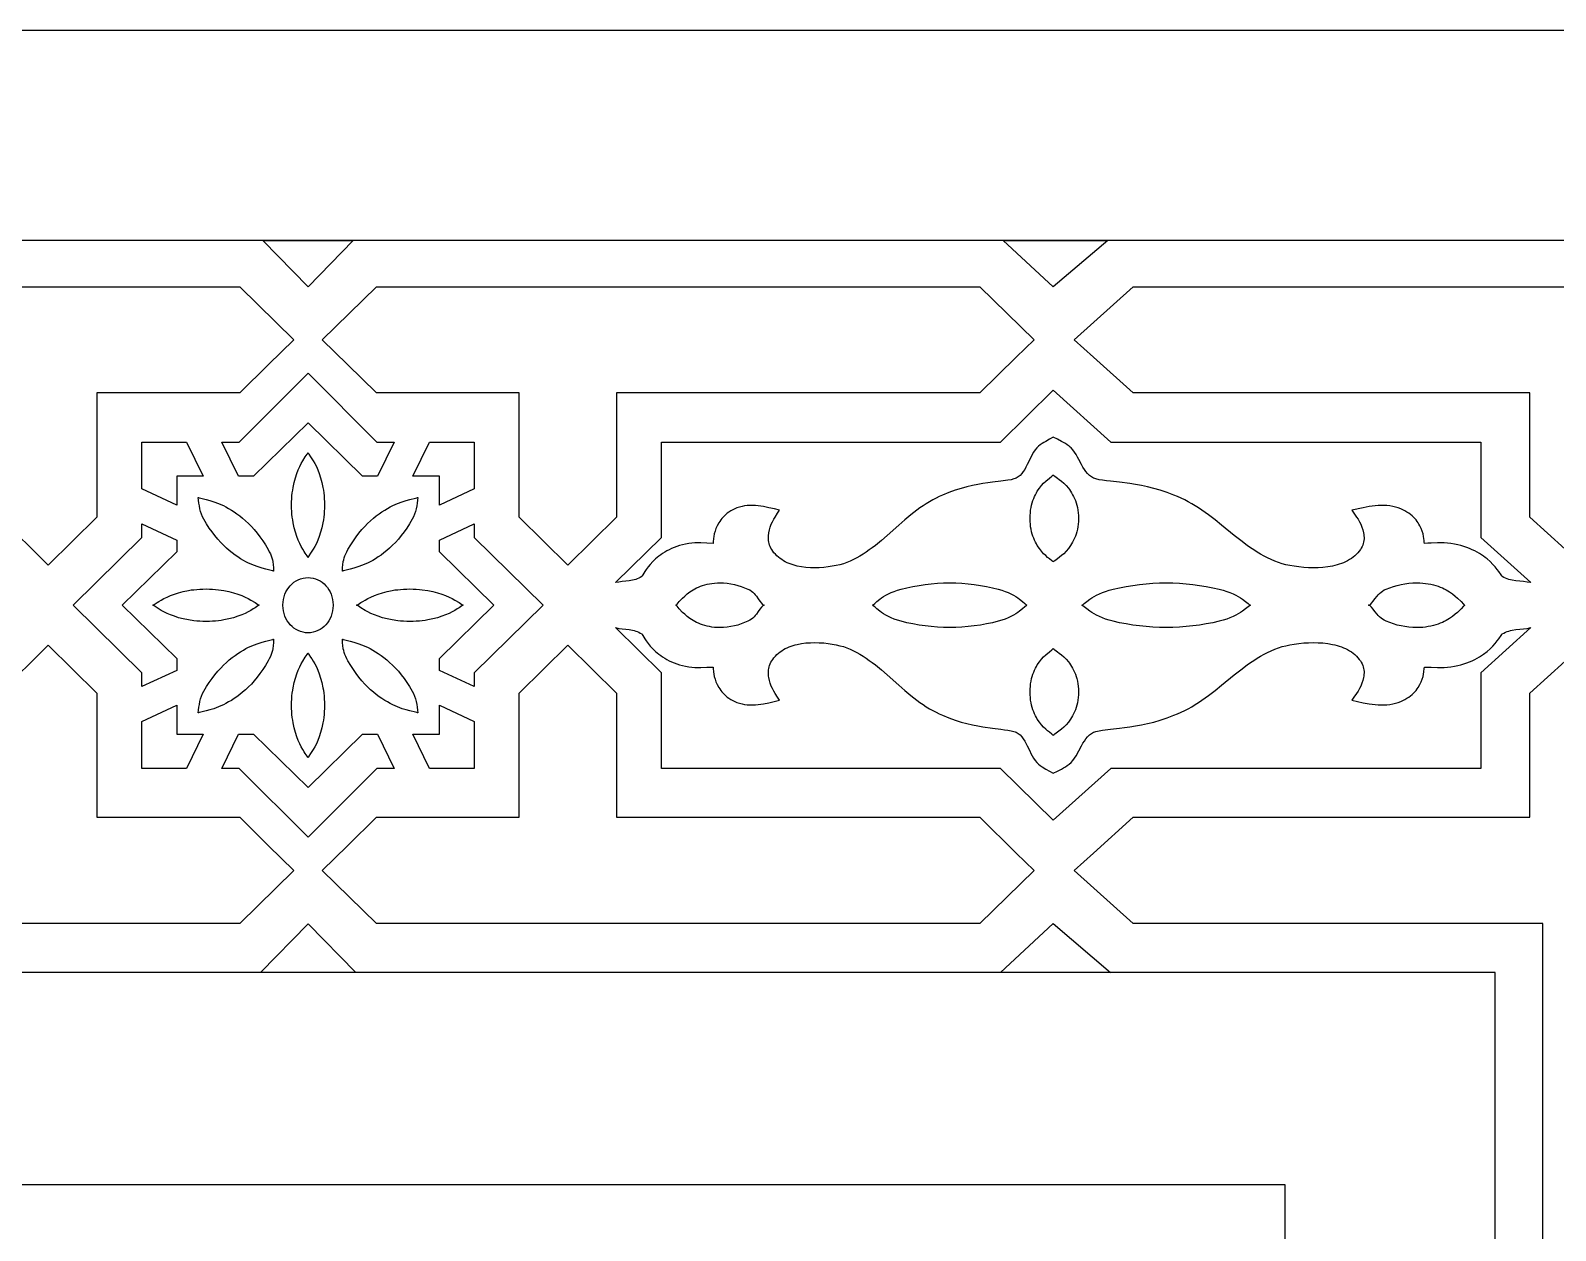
# Model space of a CAD drawing. Extents: x -350 to 350, y -610 to 610.
# Drawn here: x 115.5 to 260.7, y 495.7 to 610 of the extents above; entities that cross this region are included whole.
import ezdxf

# ---------------------------------------------------------------- set-up
doc = ezdxf.new("R2010")
doc.units = 0
for name, color, linetype in [('LAYER_1', 18, 'CONTINUOUS'), ('LAYER_10', 176, 'CONTINUOUS'), ('LAYER_2', 18, 'CONTINUOUS')]:
    doc.layers.add(name, color=color, linetype=linetype)

msp = doc.modelspace()

# ---------------------------------------------------------------- linework, layer by layer
at = {"layer": 'LAYER_1'}
msp.add_lwpolyline([(-350, -610), (350, -610), (350, 610), (-350, 610)], close=True, dxfattribs=at)
at = {"layer": 'LAYER_10'}
for points in [[(-325, 590), (-325, -590), (325, -590), (325, 590)], [(255, 520.25), (-255, 520.25), (-255, -520.25), (255, -520.25)]]:
    msp.add_lwpolyline(points, close=True, dxfattribs=at)
msp.add_lwpolyline([(235.01, 315.3), (235, 500), (49.43, 500)], dxfattribs=at)
at = {"layer": 'LAYER_2'}
for points in [[(141.94, 585.59), (137.63, 590), (146.25, 590)], [(212.91, 585.58), (212.91, 585.58), (212.91, 585.58), (208.15, 590), (218.1, 590)], [(140.58, 580.52), (138.18, 578.16), (135.43, 575.46), (121.84, 575.46), (121.84, 563.62), (117.2, 559.06), (112.56, 563.62), (112.56, 575.46), (77.95, 575.46), (74.49, 578.86), (72.8, 580.52), (77.95, 585.58), (135.43, 585.58)], [(211.08, 580.52), (209.39, 578.86), (205.93, 575.46), (171.32, 575.46), (171.32, 563.62), (166.68, 559.06), (162.04, 563.62), (162.04, 575.46), (148.45, 575.46), (145.7, 578.16), (143.3, 580.52), (148.45, 585.58), (205.93, 585.58)], [(285.76, 580.52), (283.14, 578.16), (280.13, 575.46), (268.41, 575.46), (268.41, 563.62), (263.35, 559.06), (258.29, 563.62), (258.29, 575.46), (220.53, 575.46), (216.74, 578.86), (214.9, 580.52), (220.53, 585.58), (280.13, 585.58)], [(148.49, 570.79), (150.13, 570.79), (148.55, 567.54), (147.12, 567.54), (141.94, 572.62), (141.94, 572.62), (141.94, 572.62), (141.94, 572.62), (141.94, 572.62), (136.76, 567.54), (135.33, 567.54), (133.74, 570.79), (135.39, 570.79), (141.94, 577.34)], [(218.38, 570.79), (253.62, 570.79), (253.62, 561.68), (258.4, 557.39), (258.05, 557.45), (257.7, 557.49), (257.34, 557.53), (256.98, 557.56), (256.63, 557.62), (256.46, 557.65), (256.29, 557.7), (256.13, 557.75), (255.97, 557.82), (255.81, 557.89), (255.66, 557.98), (255.62, 558.03), (255.56, 558.13), (255.34, 558.44), (255.19, 558.65), (255.01, 558.88), (254.78, 559.13), (254.52, 559.39), (254.22, 559.65), (254.06, 559.79), (253.88, 559.92), (253.69, 560.05), (253.49, 560.17), (253.28, 560.3), (253.05, 560.41), (252.81, 560.53), (252.56, 560.64), (252.3, 560.74), (252.02, 560.83), (251.73, 560.92), (251.43, 561), (251.11, 561.06), (250.78, 561.12), (250.46, 561.15), (250.15, 561.17), (249.84, 561.18), (249.52, 561.17), (248.89, 561.15), (248.58, 561.14), (248.26, 561.13), (248.25, 561.28), (248.24, 561.42), (248.22, 561.6), (248.18, 561.8), (248.13, 562.03), (248.05, 562.28), (247.95, 562.54), (247.82, 562.81), (247.74, 562.95), (247.66, 563.09), (247.56, 563.23), (247.46, 563.36), (247.34, 563.5), (247.22, 563.63), (247.08, 563.76), (246.93, 563.88), (246.77, 564), (246.6, 564.12), (246.41, 564.22), (246.21, 564.33), (246, 564.42), (245.77, 564.51), (245.51, 564.59), (245.24, 564.65), (244.97, 564.7), (244.69, 564.73), (244.42, 564.74), (244.14, 564.74), (243.86, 564.73), (243.57, 564.71), (243.29, 564.67), (243.01, 564.63), (242.44, 564.53), (241.34, 564.28), (241.55, 564.01), (241.8, 563.64), (241.94, 563.43), (242.07, 563.19), (242.2, 562.95), (242.31, 562.69), (242.4, 562.41), (242.47, 562.13), (242.49, 561.99), (242.5, 561.85), (242.51, 561.7), (242.51, 561.56), (242.49, 561.41), (242.47, 561.26), (242.43, 561.12), (242.38, 560.97), (242.32, 560.83), (242.25, 560.68), (242.16, 560.54), (242.06, 560.4), (241.92, 560.24), (241.78, 560.09), (241.63, 559.95), (241.46, 559.82), (241.3, 559.69), (241.12, 559.58), (240.94, 559.48), (240.75, 559.38), (240.55, 559.29), (240.35, 559.21), (240.15, 559.14), (239.94, 559.08), (239.72, 559.02), (239.5, 558.97), (239.06, 558.89), (238.6, 558.84), (238.14, 558.81), (237.68, 558.8), (237.22, 558.81), (236.76, 558.84), (236.31, 558.89), (235.87, 558.95), (235.45, 559.02), (235.07, 559.1), (234.71, 559.19), (234.35, 559.31), (234, 559.44), (233.66, 559.58), (233.32, 559.74), (232.99, 559.91), (232.66, 560.1), (232.34, 560.29), (232.02, 560.5), (231.7, 560.71), (231.39, 560.93), (230.77, 561.4), (230.15, 561.88), (228.94, 562.87), (228.32, 563.36), (227.7, 563.84), (227.07, 564.29), (226.75, 564.51), (226.43, 564.72), (226.1, 564.91), (225.77, 565.1), (225.43, 565.28), (225.08, 565.44), (224.74, 565.59), (224.41, 565.73), (223.75, 565.98), (223.1, 566.19), (222.48, 566.37), (221.88, 566.52), (221.3, 566.65), (220.75, 566.75), (220.22, 566.84), (219.23, 566.96), (218.36, 567.06), (217.97, 567.1), (217.61, 567.15), (217.28, 567.2), (216.98, 567.27), (216.86, 567.3), (216.75, 567.35), (216.64, 567.4), (216.54, 567.46), (216.45, 567.53), (216.35, 567.6), (216.18, 567.78), (216.02, 567.97), (215.88, 568.18), (215.74, 568.4), (215.61, 568.64), (215.36, 569.12), (215.22, 569.36), (215.09, 569.6), (214.94, 569.82), (214.79, 570.03), (214.62, 570.22), (214.52, 570.31), (214.43, 570.39), (214.25, 570.52), (214.07, 570.64), (213.69, 570.85), (213.3, 571.05), (212.91, 571.26), (212.55, 571.05), (212.19, 570.85), (212.02, 570.75), (211.84, 570.64), (211.68, 570.52), (211.51, 570.39), (211.34, 570.22), (211.19, 570.03), (211.04, 569.82), (210.91, 569.6), (210.67, 569.12), (210.43, 568.64), (210.31, 568.4), (210.19, 568.18), (210.05, 567.97), (209.91, 567.78), (209.75, 567.6), (209.67, 567.53), (209.58, 567.46), (209.48, 567.4), (209.39, 567.35), (209.28, 567.3), (209.17, 567.27), (208.9, 567.2), (208.6, 567.15), (207.91, 567.06), (207.11, 566.96), (206.67, 566.9), (206.21, 566.84), (205.72, 566.75), (205.21, 566.65), (204.68, 566.52), (204.13, 566.37), (203.56, 566.19), (202.97, 565.98), (202.37, 565.73), (202.06, 565.59), (201.75, 565.44), (201.43, 565.28), (201.12, 565.1), (200.82, 564.91), (200.52, 564.72), (200.22, 564.51), (199.93, 564.29), (199.35, 563.84), (198.78, 563.36), (198.22, 562.87), (197.1, 561.88), (196.54, 561.4), (195.97, 560.93), (195.68, 560.71), (195.39, 560.5), (195.1, 560.29), (194.8, 560.1), (194.5, 559.91), (194.2, 559.74), (193.89, 559.58), (193.57, 559.44), (193.25, 559.31), (192.92, 559.19), (192.59, 559.1), (192.25, 559.02), (191.86, 558.95), (191.46, 558.89), (191.05, 558.84), (190.63, 558.81), (190.2, 558.8), (189.78, 558.81), (189.36, 558.84), (188.94, 558.89), (188.53, 558.97), (188.33, 559.02), (188.14, 559.08), (187.94, 559.14), (187.75, 559.21), (187.57, 559.29), (187.39, 559.38), (187.22, 559.48), (187.05, 559.58), (186.89, 559.69), (186.74, 559.82), (186.59, 559.95), (186.45, 560.09), (186.31, 560.24), (186.19, 560.4), (186.1, 560.54), (186.02, 560.68), (185.95, 560.83), (185.89, 560.97), (185.85, 561.12), (185.81, 561.26), (185.79, 561.41), (185.78, 561.56), (185.78, 561.7), (185.78, 561.85), (185.82, 562.13), (185.88, 562.41), (185.96, 562.69), (186.06, 562.95), (186.18, 563.19), (186.3, 563.43), (186.42, 563.64), (186.66, 564.01), (186.85, 564.28), (186.35, 564.41), (185.84, 564.53), (185.32, 564.63), (185.06, 564.67), (184.8, 564.71), (184.54, 564.73), (184.29, 564.74), (184.03, 564.74), (183.77, 564.73), (183.52, 564.7), (183.27, 564.65), (183.03, 564.59), (182.79, 564.51), (182.58, 564.42), (182.38, 564.33), (182.2, 564.22), (182.03, 564.12), (181.87, 564), (181.72, 563.88), (181.59, 563.76), (181.46, 563.63), (181.35, 563.5), (181.24, 563.36), (181.15, 563.23), (181.06, 563.09), (180.91, 562.81), (180.79, 562.54), (180.7, 562.28), (180.63, 562.03), (180.58, 561.8), (180.54, 561.6), (180.51, 561.28), (180.51, 561.13), (179.93, 561.15), (179.35, 561.17), (179.06, 561.18), (178.77, 561.17), (178.49, 561.15), (178.2, 561.12), (177.89, 561.06), (177.6, 561), (177.32, 560.92), (177.06, 560.83), (176.8, 560.74), (176.56, 560.64), (176.33, 560.53), (176.11, 560.41), (175.91, 560.3), (175.71, 560.17), (175.53, 560.05), (175.36, 559.92), (175.04, 559.65), (174.77, 559.39), (174.53, 559.13), (174.32, 558.88), (174.15, 558.65), (174.01, 558.44), (173.82, 558.13), (173.76, 558.03), (173.72, 557.98), (173.58, 557.89), (173.44, 557.82), (173.3, 557.75), (173.15, 557.7), (172.99, 557.65), (172.84, 557.62), (172.51, 557.56), (172.19, 557.53), (171.86, 557.49), (171.53, 557.45), (171.21, 557.39), (175.59, 561.68), (175.59, 570.79), (207.89, 570.79), (212.91, 575.72)], [(131.95, 567.54), (129.43, 567.54), (129.43, 564.77), (126.11, 566.32), (126.11, 570.79), (130.36, 570.79)], [(157.76, 566.32), (154.45, 564.77), (154.45, 567.54), (151.93, 567.54), (153.52, 570.79), (157.76, 570.79)], [(141.95, 569.76), (141.97, 569.71), (142.02, 569.64), (142.19, 569.38), (142.31, 569.2), (142.44, 568.99), (142.58, 568.74), (142.73, 568.46), (142.87, 568.14), (143.01, 567.78), (143.14, 567.38), (143.26, 566.94), (143.36, 566.46), (143.4, 566.21), (143.44, 565.95), (143.47, 565.67), (143.49, 565.39), (143.5, 565.09), (143.5, 564.78), (143.5, 564.48), (143.49, 564.18), (143.47, 563.9), (143.44, 563.62), (143.4, 563.36), (143.36, 563.1), (143.26, 562.62), (143.14, 562.19), (143.01, 561.79), (142.87, 561.43), (142.73, 561.11), (142.58, 560.83), (142.44, 560.58), (142.19, 560.19), (142.02, 559.93), (141.97, 559.85), (141.95, 559.8), (141.95, 559.8), (141.94, 559.81), (141.93, 559.8), (141.93, 559.8), (141.91, 559.85), (141.86, 559.93), (141.68, 560.19), (141.57, 560.37), (141.44, 560.58), (141.3, 560.83), (141.15, 561.11), (141.01, 561.43), (140.87, 561.79), (140.73, 562.19), (140.62, 562.62), (140.52, 563.1), (140.48, 563.36), (140.44, 563.62), (140.41, 563.9), (140.39, 564.18), (140.38, 564.48), (140.37, 564.78), (140.38, 565.09), (140.39, 565.39), (140.41, 565.67), (140.44, 565.95), (140.48, 566.21), (140.52, 566.46), (140.62, 566.94), (140.73, 567.38), (140.87, 567.78), (141.01, 568.14), (141.15, 568.46), (141.3, 568.74), (141.44, 568.99), (141.68, 569.38), (141.86, 569.64), (141.91, 569.71), (141.93, 569.76), (141.93, 569.76), (141.94, 569.76), (141.95, 569.76)], [(212.94, 567.64), (212.95, 567.62), (212.97, 567.6), (213.05, 567.54), (213.31, 567.35), (213.49, 567.22), (213.69, 567.06), (213.91, 566.87), (214.13, 566.65), (214.35, 566.39), (214.46, 566.25), (214.56, 566.1), (214.66, 565.94), (214.76, 565.77), (214.85, 565.59), (214.94, 565.4), (215.02, 565.21), (215.09, 565), (215.15, 564.78), (215.21, 564.55), (215.25, 564.31), (215.28, 564.05), (215.3, 563.79), (215.31, 563.51), (215.3, 563.23), (215.28, 562.97), (215.25, 562.72), (215.21, 562.47), (215.15, 562.24), (215.09, 562.02), (215.02, 561.82), (214.94, 561.62), (214.85, 561.43), (214.76, 561.25), (214.66, 561.08), (214.56, 560.92), (214.35, 560.63), (214.13, 560.38), (213.91, 560.15), (213.69, 559.96), (213.31, 559.67), (213.05, 559.48), (212.97, 559.42), (212.95, 559.4), (212.94, 559.38), (212.94, 559.38), (212.94, 559.38), (212.94, 559.38), (212.91, 559.4), (212.88, 559.38), (212.88, 559.38), (212.88, 559.38), (212.87, 559.38), (212.85, 559.42), (212.78, 559.48), (212.54, 559.67), (212.37, 559.8), (212.19, 559.96), (211.99, 560.15), (211.79, 560.38), (211.59, 560.63), (211.39, 560.92), (211.3, 561.08), (211.21, 561.25), (211.12, 561.43), (211.05, 561.62), (210.97, 561.82), (210.91, 562.02), (210.85, 562.24), (210.8, 562.47), (210.76, 562.72), (210.73, 562.97), (210.71, 563.23), (210.71, 563.51), (210.71, 563.79), (210.73, 564.05), (210.76, 564.31), (210.8, 564.55), (210.85, 564.78), (210.91, 565), (210.97, 565.21), (211.05, 565.4), (211.12, 565.59), (211.21, 565.77), (211.3, 565.94), (211.39, 566.1), (211.59, 566.39), (211.79, 566.65), (211.99, 566.87), (212.19, 567.06), (212.54, 567.35), (212.78, 567.54), (212.85, 567.6), (212.87, 567.62), (212.87, 567.64), (212.88, 567.64), (212.88, 567.64), (212.91, 567.62), (212.94, 567.64), (212.94, 567.64)], [(131.49, 565.51), (131.52, 565.49), (131.57, 565.47), (131.72, 565.43), (132.23, 565.31), (132.58, 565.22), (132.97, 565.1), (133.4, 564.93), (133.64, 564.84), (133.88, 564.73), (134.12, 564.6), (134.38, 564.46), (134.64, 564.31), (134.9, 564.14), (135.17, 563.96), (135.44, 563.75), (135.71, 563.53), (135.99, 563.29), (136.26, 563.03), (136.54, 562.75), (136.81, 562.44), (137.09, 562.11), (137.35, 561.76), (137.62, 561.38), (137.88, 560.98), (138.14, 560.55), (138.25, 560.34), (138.35, 560.13), (138.43, 559.93), (138.49, 559.74), (138.54, 559.56), (138.58, 559.39), (138.63, 559.09), (138.65, 558.84), (138.65, 558.64), (138.65, 558.52), (138.66, 558.49), (138.66, 558.47), (138.66, 558.47), (138.63, 558.49), (138.59, 558.51), (138.43, 558.55), (137.92, 558.67), (137.58, 558.76), (137.19, 558.88), (136.75, 559.04), (136.52, 559.14), (136.28, 559.25), (136.03, 559.38), (135.78, 559.51), (135.52, 559.67), (135.25, 559.84), (134.99, 560.02), (134.71, 560.22), (134.44, 560.45), (134.17, 560.69), (133.89, 560.95), (133.62, 561.23), (133.34, 561.54), (133.07, 561.87), (132.8, 562.22), (132.53, 562.59), (132.27, 563), (132.02, 563.43), (131.9, 563.66), (131.8, 563.91), (131.71, 564.16), (131.64, 564.43), (131.59, 564.7), (131.55, 564.97), (131.51, 565.24), (131.49, 565.51), (131.49, 565.51), (131.49, 565.51)], [(152.39, 565.51), (152.39, 565.51), (152.39, 565.51), (152.36, 565.24), (152.33, 564.97), (152.29, 564.7), (152.23, 564.43), (152.17, 564.16), (152.08, 563.91), (151.98, 563.66), (151.86, 563.43), (151.6, 563), (151.34, 562.59), (151.08, 562.22), (150.81, 561.87), (150.54, 561.54), (150.26, 561.23), (149.99, 560.95), (149.71, 560.69), (149.44, 560.45), (149.16, 560.22), (148.89, 560.02), (148.62, 559.84), (148.36, 559.67), (148.1, 559.51), (147.85, 559.38), (147.6, 559.25), (147.36, 559.14), (147.13, 559.04), (146.69, 558.88), (146.3, 558.76), (145.96, 558.67), (145.45, 558.55), (145.29, 558.51), (145.24, 558.49), (145.22, 558.47), (145.21, 558.47), (145.22, 558.49), (145.23, 558.52), (145.23, 558.64), (145.23, 558.84), (145.25, 559.09), (145.3, 559.39), (145.34, 559.56), (145.39, 559.74), (145.45, 559.93), (145.53, 560.13), (145.63, 560.34), (145.74, 560.55), (146, 560.98), (146.26, 561.38), (146.52, 561.76), (146.79, 562.11), (147.06, 562.44), (147.34, 562.75), (147.61, 563.03), (147.89, 563.29), (148.16, 563.53), (148.44, 563.75), (148.71, 563.96), (148.98, 564.14), (149.24, 564.31), (149.5, 564.46), (149.75, 564.6), (150, 564.73), (150.24, 564.84), (150.47, 564.93), (150.91, 565.1), (151.3, 565.22), (151.65, 565.31), (152.16, 565.43), (152.31, 565.47), (152.36, 565.49), (152.39, 565.51)], [(129.43, 561.45), (129.43, 560.34), (124.24, 555.24), (124.24, 555.24), (124.24, 555.24), (129.43, 550.15), (129.43, 549.03), (126.11, 547.48), (126.11, 548.8), (119.56, 555.24), (119.56, 555.24), (119.56, 555.24), (126.11, 561.68), (126.11, 563)], [(157.76, 561.68), (164.32, 555.24), (164.32, 555.24), (164.32, 555.24), (157.76, 548.8), (157.76, 547.48), (154.45, 549.03), (154.45, 550.15), (159.64, 555.24), (159.63, 555.24), (159.64, 555.24), (154.45, 560.34), (154.45, 561.45), (157.76, 563)], [(141.94, 557.88), (142.18, 557.86), (142.42, 557.82), (142.65, 557.75), (142.87, 557.67), (143.08, 557.55), (143.28, 557.42), (143.46, 557.27), (143.63, 557.1), (143.78, 556.92), (143.92, 556.72), (144.04, 556.5), (144.14, 556.28), (144.22, 556.04), (144.28, 555.79), (144.31, 555.53), (144.32, 555.26), (144.32, 555.24), (144.32, 555.22), (144.31, 554.95), (144.28, 554.69), (144.22, 554.44), (144.14, 554.21), (144.04, 553.98), (143.92, 553.76), (143.78, 553.56), (143.63, 553.38), (143.46, 553.21), (143.28, 553.06), (143.08, 552.93), (142.87, 552.82), (142.65, 552.73), (142.42, 552.66), (142.18, 552.62), (141.94, 552.6), (141.69, 552.62), (141.46, 552.66), (141.23, 552.73), (141.01, 552.82), (140.8, 552.93), (140.6, 553.06), (140.42, 553.21), (140.25, 553.38), (140.1, 553.56), (139.96, 553.76), (139.84, 553.98), (139.74, 554.21), (139.66, 554.44), (139.6, 554.69), (139.57, 554.95), (139.55, 555.22), (139.55, 555.24), (139.55, 555.26), (139.57, 555.53), (139.6, 555.79), (139.66, 556.04), (139.74, 556.28), (139.84, 556.5), (139.96, 556.72), (140.1, 556.92), (140.25, 557.1), (140.42, 557.27), (140.6, 557.42), (140.8, 557.55), (141.01, 557.67), (141.23, 557.75), (141.46, 557.82), (141.69, 557.86)], [(132.23, 556.79), (132.54, 556.78), (132.84, 556.77), (133.12, 556.75), (133.4, 556.72), (133.92, 556.65), (134.41, 556.55), (134.85, 556.43), (135.26, 556.3), (135.62, 556.16), (135.95, 556.02), (136.24, 555.87), (136.5, 555.73), (136.91, 555.49), (137.17, 555.31), (137.25, 555.26), (137.3, 555.25), (137.3, 555.24), (137.3, 555.24), (137.3, 555.24), (137.3, 555.24), (137.3, 555.24), (137.3, 555.24), (137.25, 555.22), (137.17, 555.17), (136.91, 554.99), (136.72, 554.88), (136.5, 554.75), (136.24, 554.61), (135.95, 554.46), (135.62, 554.32), (135.26, 554.18), (134.85, 554.05), (134.41, 553.93), (133.92, 553.83), (133.67, 553.79), (133.4, 553.76), (133.12, 553.73), (132.84, 553.71), (132.54, 553.7), (132.23, 553.69), (131.92, 553.7), (131.63, 553.71), (131.34, 553.73), (131.06, 553.76), (130.54, 553.83), (130.06, 553.93), (129.61, 554.05), (129.21, 554.18), (128.84, 554.32), (128.51, 554.46), (128.22, 554.61), (127.96, 554.75), (127.56, 554.99), (127.29, 555.17), (127.21, 555.22), (127.16, 555.24), (127.16, 555.24), (127.16, 555.24), (127.16, 555.24), (127.16, 555.25), (127.21, 555.26), (127.29, 555.31), (127.56, 555.49), (127.74, 555.6), (127.96, 555.73), (128.22, 555.87), (128.51, 556.02), (128.84, 556.16), (129.21, 556.3), (129.61, 556.43), (130.06, 556.55), (130.54, 556.65), (130.8, 556.69), (131.06, 556.72), (131.34, 556.75), (131.63, 556.77), (131.92, 556.78)], [(151.65, 556.79), (151.95, 556.78), (152.25, 556.77), (152.54, 556.75), (152.81, 556.72), (153.34, 556.65), (153.82, 556.55), (154.26, 556.43), (154.67, 556.3), (155.04, 556.16), (155.37, 556.02), (155.66, 555.87), (155.91, 555.73), (156.32, 555.49), (156.59, 555.31), (156.67, 555.26), (156.72, 555.25), (156.72, 555.24), (156.72, 555.24), (156.72, 555.24), (156.72, 555.24), (156.67, 555.22), (156.59, 555.17), (156.32, 554.99), (156.14, 554.88), (155.91, 554.75), (155.66, 554.61), (155.37, 554.46), (155.04, 554.32), (154.67, 554.18), (154.26, 554.05), (153.82, 553.93), (153.34, 553.83), (153.08, 553.79), (152.81, 553.76), (152.54, 553.73), (152.25, 553.71), (151.95, 553.7), (151.65, 553.69), (151.34, 553.7), (151.04, 553.71), (150.75, 553.73), (150.48, 553.76), (149.95, 553.83), (149.47, 553.93), (149.03, 554.05), (148.62, 554.18), (148.26, 554.32), (147.93, 554.46), (147.63, 554.61), (147.38, 554.75), (146.97, 554.99), (146.71, 555.17), (146.62, 555.22), (146.57, 555.24), (146.58, 555.24), (146.57, 555.24), (146.58, 555.24), (146.57, 555.24), (146.58, 555.24), (146.57, 555.25), (146.62, 555.26), (146.71, 555.31), (146.97, 555.49), (147.16, 555.6), (147.38, 555.73), (147.63, 555.87), (147.93, 556.02), (148.26, 556.16), (148.62, 556.3), (149.03, 556.43), (149.47, 556.55), (149.95, 556.65), (150.21, 556.69), (150.48, 556.72), (150.75, 556.75), (151.04, 556.77), (151.34, 556.78)], [(181.19, 557.37), (181.52, 557.36), (181.86, 557.33), (182.2, 557.28), (182.54, 557.21), (182.87, 557.13), (183.2, 557.02), (183.52, 556.91), (183.84, 556.77), (184, 556.69), (184.16, 556.59), (184.29, 556.47), (184.42, 556.36), (184.53, 556.23), (184.64, 556.1), (184.82, 555.85), (184.98, 555.62), (185.12, 555.43), (185.18, 555.35), (185.25, 555.29), (185.32, 555.26), (185.39, 555.25), (185.39, 555.24), (185.39, 555.24), (185.39, 555.24), (185.39, 555.24), (185.39, 555.24), (185.39, 555.24), (185.32, 555.22), (185.25, 555.19), (185.18, 555.13), (185.12, 555.06), (184.98, 554.86), (184.82, 554.63), (184.64, 554.38), (184.53, 554.25), (184.42, 554.13), (184.29, 554.01), (184.16, 553.9), (184, 553.8), (183.84, 553.71), (183.52, 553.58), (183.2, 553.46), (182.87, 553.35), (182.54, 553.27), (182.2, 553.2), (181.86, 553.15), (181.52, 553.12), (181.19, 553.11), (180.92, 553.11), (180.66, 553.13), (180.41, 553.16), (180.17, 553.2), (179.94, 553.25), (179.72, 553.3), (179.51, 553.37), (179.31, 553.44), (179.12, 553.52), (178.94, 553.6), (178.61, 553.78), (178.31, 553.97), (178.04, 554.17), (177.81, 554.37), (177.61, 554.56), (177.29, 554.9), (177.09, 555.14), (177.02, 555.21), (176.98, 555.24), (176.98, 555.24), (176.98, 555.24), (176.98, 555.24), (176.98, 555.25), (177.02, 555.27), (177.09, 555.34), (177.29, 555.58), (177.43, 555.74), (177.61, 555.92), (177.81, 556.11), (178.04, 556.31), (178.31, 556.51), (178.61, 556.7), (178.77, 556.79), (178.94, 556.88), (179.12, 556.96), (179.31, 557.04), (179.51, 557.11), (179.72, 557.18), (179.94, 557.24), (180.17, 557.28), (180.41, 557.32), (180.66, 557.35), (180.92, 557.37)], [(198.42, 556.77), (198.98, 556.91), (199.55, 557.03), (200.13, 557.13), (200.71, 557.22), (201.29, 557.28), (201.88, 557.33), (202.46, 557.36), (203.05, 557.36), (203.64, 557.36), (204.22, 557.33), (204.81, 557.28), (205.39, 557.22), (205.97, 557.13), (206.54, 557.03), (207.11, 556.91), (207.68, 556.77), (208.02, 556.67), (208.33, 556.56), (208.62, 556.45), (208.88, 556.32), (209.12, 556.2), (209.34, 556.07), (209.53, 555.95), (209.7, 555.82), (209.99, 555.6), (210.19, 555.41), (210.32, 555.29), (210.37, 555.26), (210.39, 555.25), (210.39, 555.24), (210.39, 555.24), (210.39, 555.24), (210.39, 555.24), (210.39, 555.24), (210.39, 555.24), (210.37, 555.22), (210.32, 555.19), (210.19, 555.07), (209.99, 554.88), (209.7, 554.66), (209.53, 554.54), (209.34, 554.41), (209.12, 554.28), (208.88, 554.16), (208.62, 554.03), (208.33, 553.92), (208.02, 553.81), (207.68, 553.71), (207.11, 553.57), (206.54, 553.45), (205.97, 553.35), (205.39, 553.26), (204.81, 553.2), (204.22, 553.15), (203.64, 553.13), (203.05, 553.12), (202.46, 553.13), (201.88, 553.15), (201.29, 553.2), (200.71, 553.26), (200.13, 553.35), (199.55, 553.45), (198.98, 553.57), (198.42, 553.71), (198.08, 553.81), (197.77, 553.92), (197.48, 554.03), (197.21, 554.16), (196.98, 554.28), (196.76, 554.41), (196.57, 554.54), (196.39, 554.66), (196.11, 554.88), (195.91, 555.07), (195.77, 555.19), (195.73, 555.22), (195.7, 555.24), (195.7, 555.24), (195.7, 555.24), (195.71, 555.24), (195.7, 555.24), (195.7, 555.24), (195.7, 555.25), (195.73, 555.26), (195.77, 555.29), (195.91, 555.41), (196.11, 555.6), (196.39, 555.82), (196.57, 555.95), (196.76, 556.07), (196.98, 556.2), (197.21, 556.32), (197.48, 556.45), (197.77, 556.56), (198.08, 556.67)], [(218.61, 556.77), (219.23, 556.91), (219.85, 557.03), (220.48, 557.13), (221.11, 557.22), (221.75, 557.28), (222.39, 557.33), (223.03, 557.36), (223.67, 557.36), (224.31, 557.36), (224.95, 557.33), (225.58, 557.28), (226.22, 557.22), (226.85, 557.13), (227.48, 557.03), (228.1, 556.91), (228.72, 556.77), (229.09, 556.67), (229.43, 556.56), (229.74, 556.45), (230.03, 556.32), (230.29, 556.2), (230.53, 556.07), (230.74, 555.95), (230.93, 555.82), (231.23, 555.6), (231.46, 555.41), (231.6, 555.29), (231.65, 555.26), (231.68, 555.25), (231.68, 555.24), (231.68, 555.24), (231.68, 555.24), (231.68, 555.24), (231.68, 555.24), (231.68, 555.24), (231.65, 555.22), (231.6, 555.19), (231.46, 555.07), (231.23, 554.88), (230.93, 554.66), (230.74, 554.54), (230.53, 554.41), (230.29, 554.28), (230.03, 554.16), (229.74, 554.03), (229.43, 553.92), (229.09, 553.81), (228.72, 553.71), (228.1, 553.57), (227.48, 553.45), (226.85, 553.35), (226.22, 553.26), (225.58, 553.2), (224.95, 553.15), (224.31, 553.13), (223.67, 553.12), (223.03, 553.13), (222.39, 553.15), (221.75, 553.2), (221.11, 553.26), (220.48, 553.35), (219.85, 553.45), (219.23, 553.57), (218.61, 553.71), (218.24, 553.81), (217.9, 553.92), (217.59, 554.03), (217.3, 554.16), (217.04, 554.28), (216.8, 554.41), (216.59, 554.54), (216.41, 554.66), (216.1, 554.88), (215.87, 555.07), (215.73, 555.19), (215.68, 555.22), (215.65, 555.24), (215.65, 555.24), (215.65, 555.24), (215.65, 555.24), (215.65, 555.24), (215.65, 555.24), (215.65, 555.25), (215.68, 555.26), (215.73, 555.29), (215.87, 555.41), (216.1, 555.6), (216.41, 555.82), (216.59, 555.95), (216.8, 556.07), (217.04, 556.2), (217.3, 556.32), (217.59, 556.45), (217.9, 556.56), (218.24, 556.67)], [(247.52, 557.37), (247.81, 557.37), (248.1, 557.35), (248.37, 557.32), (248.63, 557.28), (248.88, 557.24), (249.12, 557.18), (249.34, 557.11), (249.56, 557.04), (249.77, 556.96), (249.97, 556.88), (250.15, 556.79), (250.33, 556.7), (250.66, 556.51), (250.95, 556.31), (251.2, 556.11), (251.42, 555.92), (251.77, 555.58), (251.99, 555.34), (252.06, 555.27), (252.09, 555.25), (252.1, 555.25), (252.1, 555.24), (252.1, 555.24), (252.1, 555.24), (252.1, 555.24), (252.06, 555.21), (251.99, 555.14), (251.77, 554.9), (251.61, 554.74), (251.42, 554.56), (251.2, 554.37), (250.95, 554.17), (250.66, 553.97), (250.33, 553.78), (250.15, 553.69), (249.97, 553.6), (249.77, 553.52), (249.56, 553.44), (249.34, 553.37), (249.12, 553.3), (248.88, 553.25), (248.63, 553.2), (248.37, 553.16), (248.1, 553.13), (247.81, 553.11), (247.52, 553.11), (247.15, 553.12), (246.78, 553.15), (246.41, 553.2), (246.05, 553.27), (245.68, 553.35), (245.32, 553.46), (244.97, 553.58), (244.63, 553.71), (244.44, 553.8), (244.28, 553.9), (244.13, 554.01), (243.99, 554.13), (243.87, 554.25), (243.75, 554.38), (243.55, 554.63), (243.38, 554.86), (243.23, 555.06), (243.16, 555.13), (243.08, 555.19), (243.01, 555.22), (242.93, 555.24), (242.93, 555.24), (242.93, 555.24), (242.93, 555.24), (242.93, 555.24), (242.93, 555.24), (242.93, 555.25), (243.01, 555.26), (243.08, 555.29), (243.16, 555.35), (243.23, 555.43), (243.38, 555.62), (243.55, 555.85), (243.75, 556.1), (243.87, 556.23), (243.99, 556.36), (244.13, 556.47), (244.28, 556.59), (244.44, 556.69), (244.63, 556.77), (244.97, 556.91), (245.32, 557.02), (245.68, 557.13), (246.05, 557.21), (246.41, 557.28), (246.78, 557.33), (247.15, 557.36)], [(138.66, 552.01), (138.66, 552), (138.65, 551.96), (138.65, 551.84), (138.65, 551.65), (138.63, 551.39), (138.58, 551.09), (138.54, 550.92), (138.49, 550.74), (138.43, 550.55), (138.35, 550.35), (138.25, 550.14), (138.14, 549.93), (137.88, 549.5), (137.62, 549.1), (137.35, 548.72), (137.09, 548.37), (136.81, 548.04), (136.54, 547.73), (136.26, 547.45), (135.99, 547.19), (135.71, 546.95), (135.44, 546.73), (135.17, 546.52), (134.9, 546.34), (134.64, 546.17), (134.38, 546.02), (134.12, 545.88), (133.88, 545.76), (133.64, 545.65), (133.4, 545.55), (132.97, 545.38), (132.58, 545.26), (132.23, 545.17), (131.72, 545.05), (131.57, 545.01), (131.52, 544.99), (131.49, 544.97), (131.49, 544.97), (131.49, 544.97), (131.49, 544.97), (131.51, 545.24), (131.55, 545.51), (131.59, 545.79), (131.64, 546.05), (131.71, 546.32), (131.8, 546.57), (131.9, 546.82), (132.02, 547.06), (132.27, 547.48), (132.53, 547.89), (132.8, 548.26), (133.07, 548.62), (133.34, 548.94), (133.62, 549.25), (133.89, 549.53), (134.17, 549.79), (134.44, 550.04), (134.71, 550.26), (134.99, 550.46), (135.25, 550.65), (135.52, 550.81), (135.78, 550.97), (136.03, 551.11), (136.28, 551.23), (136.52, 551.34), (136.75, 551.44), (137.19, 551.6), (137.58, 551.72), (137.92, 551.82), (138.43, 551.94), (138.59, 551.98), (138.63, 552), (138.66, 552.01)], [(145.22, 552.01), (145.24, 552), (145.29, 551.98), (145.45, 551.94), (145.96, 551.82), (146.3, 551.72), (146.69, 551.6), (147.13, 551.44), (147.36, 551.34), (147.6, 551.23), (147.85, 551.11), (148.1, 550.97), (148.36, 550.81), (148.62, 550.65), (148.89, 550.46), (149.16, 550.26), (149.44, 550.04), (149.71, 549.79), (149.99, 549.53), (150.26, 549.25), (150.54, 548.94), (150.81, 548.62), (151.08, 548.26), (151.34, 547.89), (151.6, 547.48), (151.86, 547.06), (151.98, 546.82), (152.08, 546.57), (152.17, 546.32), (152.23, 546.05), (152.29, 545.79), (152.33, 545.51), (152.36, 545.24), (152.39, 544.97), (152.39, 544.97), (152.39, 544.97), (152.39, 544.97), (152.36, 544.99), (152.31, 545.01), (152.16, 545.05), (151.65, 545.17), (151.3, 545.26), (150.91, 545.38), (150.47, 545.55), (150.24, 545.65), (150, 545.76), (149.75, 545.88), (149.5, 546.02), (149.24, 546.17), (148.98, 546.34), (148.71, 546.52), (148.44, 546.73), (148.16, 546.95), (147.89, 547.19), (147.61, 547.45), (147.34, 547.73), (147.06, 548.04), (146.79, 548.37), (146.52, 548.72), (146.26, 549.1), (146, 549.5), (145.74, 549.93), (145.63, 550.14), (145.53, 550.35), (145.45, 550.55), (145.39, 550.74), (145.34, 550.92), (145.3, 551.09), (145.25, 551.39), (145.23, 551.65), (145.23, 551.84), (145.23, 551.96), (145.22, 552), (145.21, 552.01)], [(253.62, 548.8), (253.62, 539.69), (218.38, 539.69), (212.91, 534.77), (207.89, 539.69), (175.59, 539.69), (175.59, 548.8), (171.21, 553.1), (171.53, 553.03), (171.86, 552.99), (172.19, 552.96), (172.51, 552.92), (172.84, 552.86), (172.99, 552.83), (173.15, 552.78), (173.3, 552.73), (173.44, 552.66), (173.58, 552.59), (173.72, 552.5), (173.76, 552.45), (173.82, 552.36), (174.01, 552.04), (174.15, 551.83), (174.32, 551.6), (174.53, 551.35), (174.77, 551.09), (175.04, 550.83), (175.19, 550.7), (175.36, 550.57), (175.53, 550.44), (175.71, 550.31), (175.91, 550.19), (176.11, 550.07), (176.33, 549.95), (176.56, 549.84), (176.8, 549.74), (177.06, 549.65), (177.32, 549.56), (177.6, 549.49), (177.89, 549.42), (178.2, 549.36), (178.49, 549.33), (178.77, 549.31), (179.06, 549.31), (179.35, 549.31), (179.93, 549.34), (180.22, 549.35), (180.51, 549.35), (180.51, 549.2), (180.54, 548.89), (180.58, 548.68), (180.63, 548.45), (180.7, 548.2), (180.79, 547.94), (180.91, 547.67), (181.06, 547.39), (181.15, 547.26), (181.24, 547.12), (181.35, 546.99), (181.46, 546.85), (181.59, 546.73), (181.72, 546.6), (181.87, 546.48), (182.03, 546.37), (182.2, 546.26), (182.38, 546.15), (182.58, 546.06), (182.79, 545.97), (183.03, 545.89), (183.27, 545.83), (183.52, 545.78), (183.77, 545.75), (184.03, 545.74), (184.29, 545.74), (184.54, 545.75), (184.8, 545.78), (185.06, 545.81), (185.32, 545.85), (185.84, 545.95), (186.85, 546.2), (186.66, 546.47), (186.42, 546.84), (186.3, 547.05), (186.18, 547.29), (186.06, 547.53), (185.96, 547.8), (185.88, 548.07), (185.82, 548.35), (185.8, 548.49), (185.78, 548.63), (185.78, 548.78), (185.78, 548.93), (185.79, 549.07), (185.81, 549.22), (185.85, 549.36), (185.89, 549.51), (185.95, 549.65), (186.02, 549.8), (186.1, 549.94), (186.19, 550.08), (186.31, 550.24), (186.45, 550.39), (186.59, 550.53), (186.74, 550.67), (186.89, 550.79), (187.05, 550.9), (187.22, 551.01), (187.39, 551.1), (187.57, 551.19), (187.75, 551.27), (187.94, 551.34), (188.14, 551.4), (188.33, 551.46), (188.53, 551.51), (188.94, 551.59), (189.36, 551.64), (189.78, 551.67), (190.2, 551.68), (190.63, 551.67), (191.05, 551.64), (191.46, 551.59), (191.86, 551.53), (192.25, 551.46), (192.59, 551.38), (192.92, 551.29), (193.25, 551.17), (193.57, 551.04), (193.89, 550.9), (194.2, 550.74), (194.5, 550.57), (194.8, 550.38), (195.1, 550.19), (195.39, 549.98), (195.68, 549.77), (195.97, 549.55), (196.54, 549.09), (197.1, 548.6), (198.22, 547.61), (198.78, 547.12), (199.35, 546.65), (199.93, 546.19), (200.22, 545.97), (200.52, 545.77), (200.82, 545.57), (201.12, 545.38), (201.43, 545.2), (201.75, 545.04), (202.06, 544.89), (202.37, 544.75), (202.97, 544.5), (203.56, 544.29), (204.13, 544.11), (204.68, 543.96), (205.21, 543.83), (205.72, 543.73), (206.21, 543.65), (207.11, 543.52), (207.91, 543.42), (208.27, 543.38), (208.6, 543.33), (208.9, 543.28), (209.17, 543.22), (209.28, 543.18), (209.39, 543.14), (209.48, 543.08), (209.58, 543.02), (209.67, 542.95), (209.75, 542.88), (209.91, 542.71), (210.05, 542.51), (210.19, 542.3), (210.31, 542.08), (210.43, 541.84), (210.67, 541.36), (210.79, 541.12), (210.91, 540.89), (211.04, 540.66), (211.19, 540.45), (211.34, 540.26), (211.51, 540.09), (211.68, 539.96), (211.84, 539.84), (212.19, 539.63), (212.55, 539.43), (212.91, 539.22), (213.3, 539.43), (213.69, 539.63), (213.88, 539.73), (214.07, 539.84), (214.25, 539.96), (214.43, 540.09), (214.62, 540.26), (214.79, 540.45), (214.94, 540.66), (215.09, 540.89), (215.36, 541.36), (215.61, 541.84), (215.74, 542.08), (215.88, 542.3), (216.02, 542.51), (216.18, 542.71), (216.35, 542.88), (216.45, 542.95), (216.54, 543.02), (216.64, 543.08), (216.75, 543.14), (216.86, 543.18), (216.98, 543.22), (217.28, 543.28), (217.61, 543.33), (218.36, 543.42), (219.23, 543.52), (219.71, 543.58), (220.22, 543.65), (220.75, 543.73), (221.3, 543.83), (221.88, 543.96), (222.48, 544.11), (223.1, 544.29), (223.75, 544.5), (224.41, 544.75), (224.74, 544.89), (225.08, 545.04), (225.43, 545.2), (225.77, 545.38), (226.1, 545.57), (226.43, 545.77), (226.75, 545.97), (227.07, 546.19), (227.7, 546.65), (228.32, 547.12), (228.94, 547.61), (230.15, 548.6), (230.77, 549.09), (231.39, 549.55), (231.7, 549.77), (232.02, 549.98), (232.34, 550.19), (232.66, 550.38), (232.99, 550.57), (233.32, 550.74), (233.66, 550.9), (234, 551.04), (234.35, 551.17), (234.71, 551.29), (235.07, 551.38), (235.45, 551.46), (235.87, 551.53), (236.31, 551.59), (236.76, 551.64), (237.22, 551.67), (237.68, 551.68), (238.14, 551.67), (238.6, 551.64), (239.06, 551.59), (239.5, 551.51), (239.72, 551.46), (239.94, 551.4), (240.15, 551.34), (240.35, 551.27), (240.55, 551.19), (240.75, 551.1), (240.94, 551.01), (241.12, 550.9), (241.3, 550.79), (241.46, 550.67), (241.63, 550.53), (241.78, 550.39), (241.92, 550.24), (242.06, 550.08), (242.16, 549.94), (242.25, 549.8), (242.32, 549.65), (242.38, 549.51), (242.43, 549.36), (242.47, 549.22), (242.49, 549.07), (242.51, 548.93), (242.51, 548.78), (242.5, 548.63), (242.49, 548.49), (242.47, 548.35), (242.4, 548.07), (242.31, 547.8), (242.2, 547.53), (242.07, 547.29), (241.94, 547.05), (241.8, 546.84), (241.55, 546.47), (241.34, 546.2), (241.89, 546.07), (242.44, 545.95), (243.01, 545.85), (243.29, 545.81), (243.57, 545.78), (243.86, 545.75), (244.14, 545.74), (244.42, 545.74), (244.69, 545.75), (244.97, 545.78), (245.24, 545.83), (245.51, 545.89), (245.77, 545.97), (246, 546.06), (246.21, 546.15), (246.41, 546.26), (246.6, 546.37), (246.77, 546.48), (246.93, 546.6), (247.08, 546.73), (247.22, 546.85), (247.34, 546.99), (247.46, 547.12), (247.56, 547.26), (247.66, 547.39), (247.82, 547.67), (247.95, 547.94), (248.05, 548.2), (248.13, 548.45), (248.18, 548.68), (248.22, 548.89), (248.25, 549.2), (248.26, 549.35), (248.89, 549.34), (249.52, 549.31), (249.84, 549.31), (250.15, 549.31), (250.46, 549.33), (250.78, 549.36), (251.11, 549.42), (251.43, 549.49), (251.73, 549.56), (252.02, 549.65), (252.3, 549.74), (252.56, 549.84), (252.81, 549.95), (253.05, 550.07), (253.28, 550.19), (253.49, 550.31), (253.69, 550.44), (253.88, 550.57), (254.22, 550.83), (254.52, 551.09), (254.78, 551.35), (255.01, 551.6), (255.19, 551.83), (255.34, 552.04), (255.56, 552.36), (255.62, 552.45), (255.66, 552.5), (255.81, 552.59), (255.97, 552.66), (256.13, 552.73), (256.29, 552.78), (256.46, 552.83), (256.63, 552.86), (256.98, 552.92), (257.34, 552.96), (257.7, 552.99), (258.05, 553.03), (258.4, 553.1)], [(121.84, 546.87), (121.84, 535.03), (135.43, 535.03), (138.18, 532.32), (140.58, 529.97), (135.43, 524.91), (77.95, 524.91), (72.8, 529.97), (74.49, 531.62), (77.95, 535.03), (112.56, 535.03), (112.56, 546.87), (117.2, 551.42)], [(141.95, 550.68), (141.97, 550.63), (142.02, 550.55), (142.19, 550.29), (142.31, 550.12), (142.44, 549.9), (142.58, 549.66), (142.73, 549.37), (142.87, 549.05), (143.01, 548.69), (143.14, 548.29), (143.26, 547.86), (143.36, 547.38), (143.4, 547.13), (143.44, 546.86), (143.47, 546.59), (143.49, 546.3), (143.5, 546), (143.5, 545.7), (143.5, 545.39), (143.49, 545.1), (143.47, 544.81), (143.44, 544.53), (143.4, 544.27), (143.36, 544.02), (143.26, 543.54), (143.14, 543.1), (143.01, 542.7), (142.87, 542.35), (142.73, 542.02), (142.58, 541.74), (142.44, 541.49), (142.19, 541.1), (142.02, 540.85), (141.97, 540.77), (141.95, 540.72), (141.95, 540.72), (141.94, 540.73), (141.93, 540.72), (141.93, 540.72), (141.91, 540.77), (141.86, 540.85), (141.68, 541.1), (141.57, 541.28), (141.44, 541.49), (141.3, 541.74), (141.15, 542.02), (141.01, 542.35), (140.87, 542.7), (140.73, 543.1), (140.62, 543.54), (140.52, 544.02), (140.48, 544.27), (140.44, 544.53), (140.41, 544.81), (140.39, 545.1), (140.38, 545.39), (140.37, 545.7), (140.38, 546), (140.39, 546.3), (140.41, 546.59), (140.44, 546.86), (140.48, 547.13), (140.52, 547.38), (140.62, 547.86), (140.73, 548.29), (140.87, 548.69), (141.01, 549.05), (141.15, 549.37), (141.3, 549.66), (141.44, 549.9), (141.68, 550.29), (141.86, 550.55), (141.91, 550.63), (141.93, 550.68), (141.93, 550.68), (141.94, 550.67), (141.95, 550.68)], [(171.32, 546.87), (171.32, 535.03), (205.93, 535.03), (209.39, 531.62), (211.08, 529.97), (205.93, 524.91), (148.45, 524.91), (143.3, 529.97), (145.7, 532.32), (148.45, 535.03), (162.04, 535.03), (162.04, 546.87), (166.68, 551.42)], [(212.94, 551.1), (212.95, 551.08), (212.97, 551.06), (213.05, 551), (213.31, 550.81), (213.49, 550.68), (213.69, 550.52), (213.91, 550.33), (214.13, 550.11), (214.35, 549.85), (214.46, 549.71), (214.56, 549.56), (214.66, 549.4), (214.76, 549.23), (214.85, 549.05), (214.94, 548.86), (215.02, 548.67), (215.09, 548.46), (215.15, 548.24), (215.21, 548.01), (215.25, 547.76), (215.28, 547.51), (215.3, 547.25), (215.31, 546.97), (215.3, 546.69), (215.28, 546.43), (215.25, 546.18), (215.21, 545.93), (215.15, 545.7), (215.09, 545.48), (215.02, 545.28), (214.94, 545.08), (214.85, 544.89), (214.76, 544.71), (214.66, 544.54), (214.56, 544.38), (214.35, 544.09), (214.13, 543.84), (213.91, 543.61), (213.69, 543.42), (213.31, 543.13), (213.05, 542.94), (212.97, 542.88), (212.95, 542.86), (212.94, 542.84), (212.94, 542.84), (212.94, 542.84), (212.91, 542.86), (212.88, 542.84), (212.88, 542.84), (212.87, 542.84), (212.85, 542.88), (212.78, 542.94), (212.54, 543.13), (212.37, 543.26), (212.19, 543.42), (211.99, 543.61), (211.79, 543.84), (211.59, 544.09), (211.39, 544.38), (211.3, 544.54), (211.21, 544.71), (211.12, 544.89), (211.05, 545.08), (210.97, 545.28), (210.91, 545.48), (210.85, 545.7), (210.8, 545.93), (210.76, 546.18), (210.73, 546.43), (210.71, 546.69), (210.71, 546.97), (210.71, 547.25), (210.73, 547.51), (210.76, 547.76), (210.8, 548.01), (210.85, 548.24), (210.91, 548.46), (210.97, 548.67), (211.05, 548.86), (211.12, 549.05), (211.21, 549.23), (211.3, 549.4), (211.39, 549.56), (211.59, 549.85), (211.79, 550.11), (211.99, 550.33), (212.19, 550.52), (212.54, 550.81), (212.78, 551), (212.85, 551.06), (212.87, 551.08), (212.87, 551.1), (212.88, 551.1), (212.88, 551.1), (212.88, 551.1), (212.91, 551.08), (212.94, 551.1), (212.94, 551.1), (212.94, 551.1)], [(268.41, 546.87), (268.41, 535.03), (281.24, 535.03), (285.79, 529.97), (281.24, 524.91), (269.65, 524.91), (269.65, 486.9), (266.24, 483.12), (264.59, 481.28), (259.53, 486.9), (259.53, 524.91), (220.53, 524.91), (214.9, 529.97), (216.74, 531.62), (220.53, 535.03), (258.29, 535.03), (258.29, 546.87), (263.35, 551.42)], [(129.43, 542.94), (131.95, 542.94), (130.36, 539.69), (126.11, 539.69), (126.11, 544.16), (129.43, 545.71)], [(157.76, 544.16), (157.76, 539.69), (153.52, 539.69), (151.93, 542.94), (154.45, 542.94), (154.45, 545.71)], [(150.13, 539.69), (148.49, 539.69), (141.94, 533.14), (135.39, 539.69), (133.74, 539.69), (135.33, 542.94), (136.76, 542.94), (141.94, 537.86), (141.94, 537.86), (141.94, 537.86), (141.94, 537.86), (141.94, 537.86), (147.12, 542.94), (148.55, 542.94)], [(146.48, 520.25), (137.4, 520.25), (141.94, 524.89)], [(212.91, 524.91), (218.37, 520.25), (207.9, 520.25), (212.91, 524.91), (212.91, 524.91)]]:
    msp.add_lwpolyline(points, close=True, dxfattribs=at)

doc.saveas('drawing.dxf')
